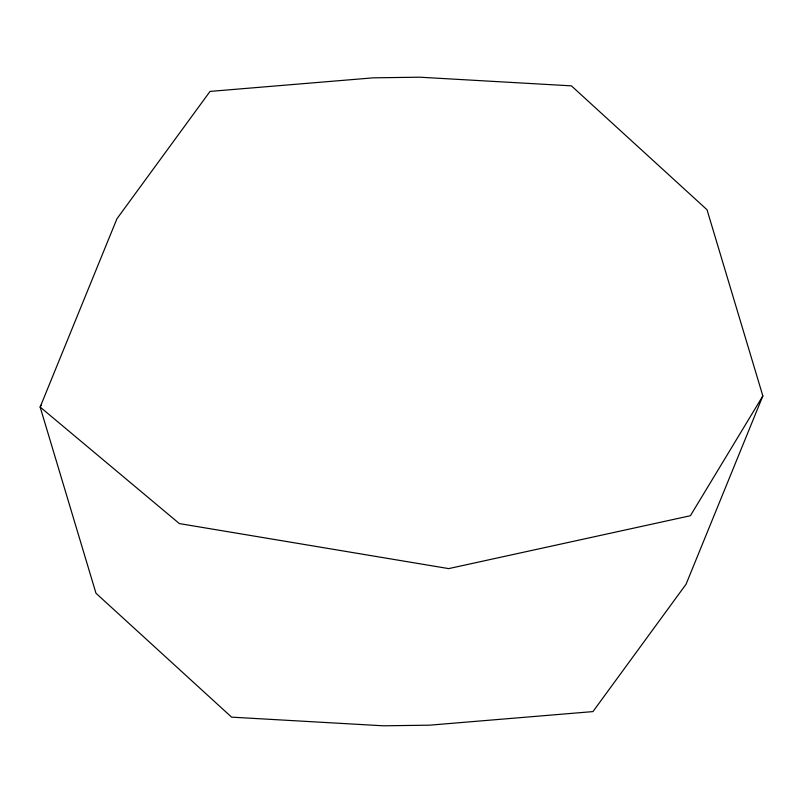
<?xml version="1.0" encoding="UTF-8"?>
<svg xmlns="http://www.w3.org/2000/svg" width="803" height="803" viewBox="0 0 803 803"><rect width="100%" height="100%" fill="white"/><g stroke="black" fill="none" stroke-linecap="round" stroke-linejoin="round"><path stroke-width="1.2" d="M762.85 395.949L686.073 584.203L592.955 711.599L429.565 725.179L383.372 725.802L231.605 717.149L95.989 593.266L40.15 407.051L116.927 218.797L210.045 91.401L373.435 77.821L419.628 77.198L571.395 85.851L707.011 209.734L762.85 395.949L690.389 515.737L448.696 568.604L179.36 523.586L40.15 407.051L41.445 404.913"/></g></svg>
